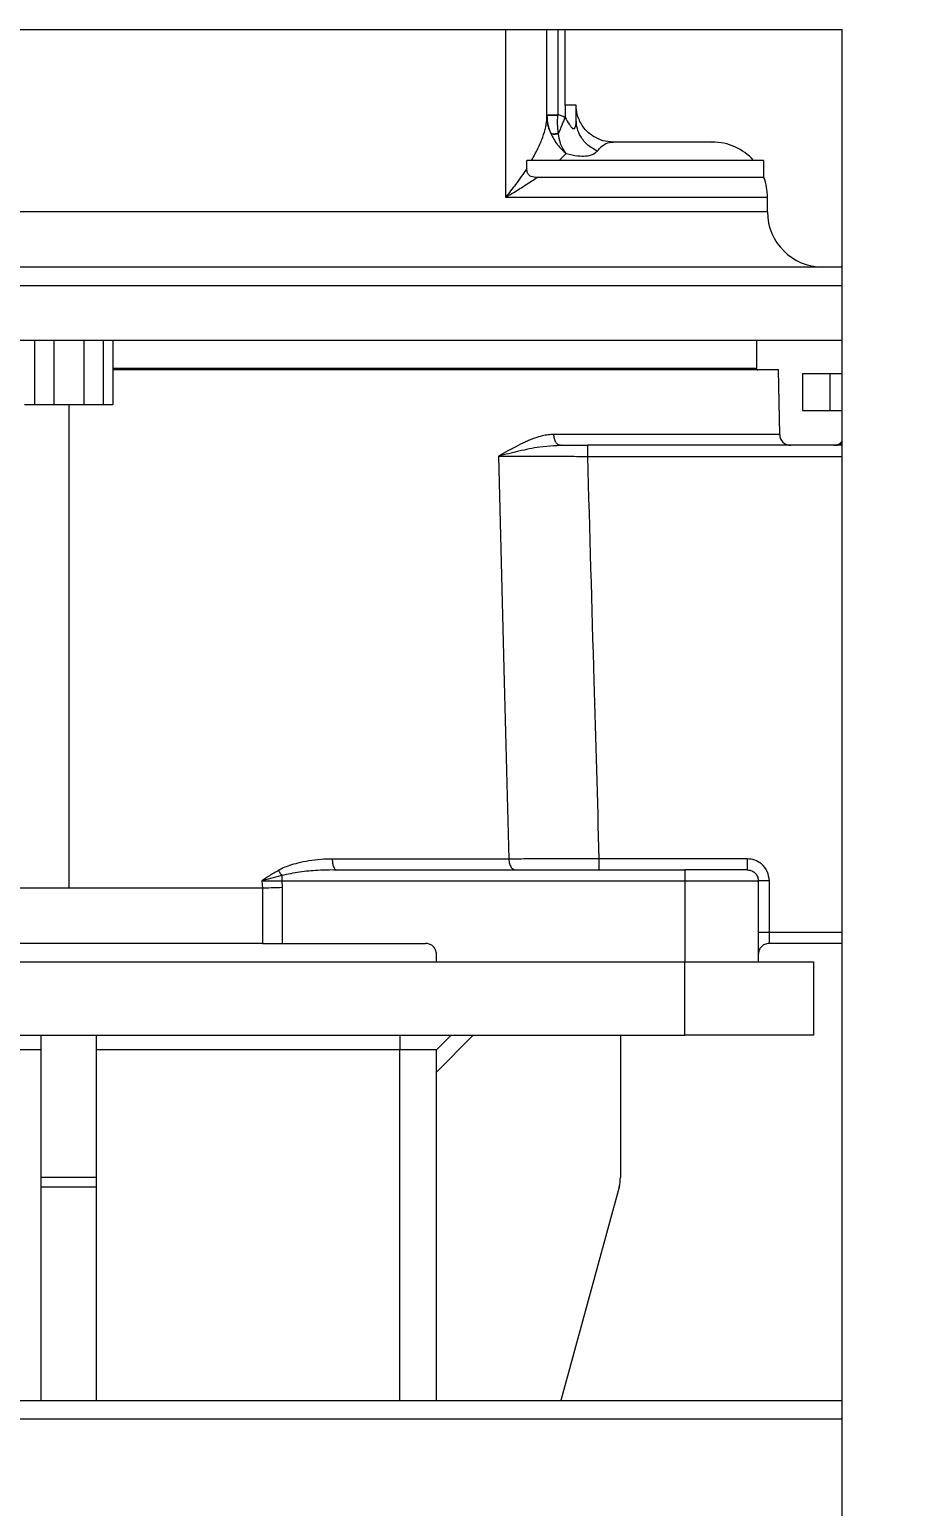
# Model space of a CAD drawing. Header units: millimetres. Extents: x 169 to 14583, y -399 to 10804.
# Drawn here: x 9240.3 to 9481.5, y 1478 to 1879.8 of the extents above; entities that cross this region are included whole.
import ezdxf

# ---------------------------------------------------------------- set-up
doc = ezdxf.new("R2010")
doc.units = ezdxf.units.MM
doc.header["$LTSCALE"] = 35
doc.layers.add('1', color=70, linetype='Continuous')
doc.styles.add('SLDTEXTSTYLE2', font='TXT', dxfattribs={"width": 0.7})
doc.dimstyles.new('SLDDIMSTYLE5', dxfattribs={"dimtxt": 105.988363, "dimasz": 26.25, "dimexe": 0, "dimexo": 0.0625, "dimgap": 26.497091, "dimtad": 1, "dimdec": 0, "dimrnd": 1e-09, "dimzin": 12, "dimdsep": 46, "dimtxsty": 'SLDTEXTSTYLE2', "dimsah": 1, "dimcen": 0.09, "dimadec": 0, "dimazin": 3, "dimtfac": 1, "dimtdec": 3, "dimtofl": 0, "dimtmove": 0, "dimatfit": 3, "dimfxl": 0, "dimfrac": 2, "dimtolj": 1, "dimtzin": 12, "dimarcsym": 0})

# ---------------------------------------------------------------- blocks, each defined once
blk = doc.blocks.new('_D_16')
at = {"layer": '1'}
for p, q in [((9496.28, 1879.78), (10602.88, 1879.78)), ((10567.88, 1076.16), (10567.88, 1879.78)), ((10336.28, 1076.16), (10602.88, 1076.16))]:
    blk.add_line(p, q, dxfattribs=at)
for points in [[(10567.88, 1879.78), (10562.63, 1853.53), (10573.13, 1853.53)], [(10567.88, 1076.16), (10573.13, 1102.41), (10562.63, 1102.41)]]:
    blk.add_solid(points, dxfattribs=at)
at = {"layer": '1', "insert": (10448.51, 1371.73), "char_height": 92.604, "attachment_point": 1, "rotation": 90, "style": 'SLDTEXTSTYLE2'}
blk.add_mtext('804', dxfattribs=at)

msp = doc.modelspace()

# ---------------------------------------------------------------- linework, layer by layer
at = {"color": 7, "linetype": 'Continuous', "lineweight": 18}
for p, q in [((8641.279, 1879.779), (9461.279, 1879.779)), ((9369.717, 1879.779), (9369.717, 1834.159)), ((9380.967, 1855.742), (9380.967, 1879.779)), ((9383.967, 1879.779), (9383.967, 1856.618)), ((9385.967, 1859.159), (9385.967, 1879.779)), ((9461.279, 1076.159), (9461.279, 1879.779)), ((9385.967, 1859.159), (9385.967, 1855.857)), ((9388.967, 1855.096), (9388.967, 1859.159)), ((9384.293, 1844.159), (9386.26, 1846.036)), ((9375.492, 1842.018), (9375.492, 1844.159)), ((9439.967, 1839.516), (9439.967, 1844.159)), ((9440.967, 1830.159), (9440.967, 1834.159)), ((9241.641, 1795.159), (9241.641, 1777.659)), ((9246.873, 1795.159), (9246.873, 1777.659)), ((9255.061, 1795.159), (9255.061, 1777.659)), ((9260.293, 1795.159), (9260.293, 1777.659)), ((9262.967, 1795.159), (9262.967, 1777.659)), ((9437.967, 1795.159), (9437.967, 1787.559)), ((9444.274, 1769.607), (9443.967, 1787.159)), ((9450.467, 1786.159), (9450.467, 1776.159)), ((9457.967, 1776.159), (9457.967, 1786.159)), ((9457.967, 1786.159), (9461.279, 1786.159)), ((9246.873, 1777.659), (9241.641, 1777.659)), ((9250.967, 1777.659), (9250.967, 1646.159)), ((9260.293, 1777.659), (9255.061, 1777.659)), ((9457.967, 1776.159), (9461.279, 1776.159)), ((9384.811, 1766.659), (9382.758, 1766.479)), ((9382.762, 1766.479), (9384.811, 1766.659)), ((9384.462, 1766.76), (9384.811, 1766.659)), ((9461.279, 1766.659), (9391.989, 1766.659)), ((9391.989, 1763.659), (9461.279, 1763.659)), ((9435.467, 1654.159), (9395.131, 1654.159)), ((9308.877, 1649.625), (9303.478, 1648.211)), ((9308.877, 1648.159), (9308.995, 1646.333)), ((9308.877, 1648.159), (9418.467, 1648.159)), ((9323.709, 1651.159), (9321.893, 1651.103)), ((9323.028, 1651.151), (9323.703, 1651.159)), ((9323.522, 1651.259), (9323.709, 1651.159)), ((9323.709, 1651.159), (9418.467, 1651.159)), ((9418.467, 1648.159), (9418.467, 1626.159)), ((9438.467, 1648.159), (9438.467, 1626.159)), ((9441.467, 1634.159), (9441.467, 1648.159)), ((9308.995, 1646.333), (9308.995, 1631.159)), ((9461.279, 1634.159), (9441.467, 1634.159)), ((9308.995, 1631.159), (9347.967, 1631.159)), ((9350.967, 1626.159), (9350.967, 1628.159)), ((9461.279, 1631.159), (9441.467, 1631.159)), ((9083.467, 1626.159), (9418.467, 1626.159)), ((9418.467, 1606.159), (9418.467, 1626.159)), ((9418.467, 1626.159), (9453.467, 1626.159)), ((9453.467, 1626.159), (9453.467, 1606.159)), ((9083.467, 1606.159), (9418.467, 1606.159)), ((9243.467, 1567.498), (9243.467, 1606.159)), ((9258.467, 1567.498), (9258.467, 1606.159)), ((9340.967, 1606.159), (9340.967, 1602.159)), ((9354.967, 1606.159), (9350.967, 1602.159)), ((9350.967, 1596.159), (9360.967, 1606.159)), ((9400.967, 1606.159), (9400.967, 1567.498)), ((9453.467, 1606.159), (9418.467, 1606.159)), ((9243.467, 1602.159), (9160.967, 1602.159)), ((9340.967, 1602.159), (9258.467, 1602.159)), ((9350.967, 1602.159), (9340.967, 1602.159)), ((9340.967, 1506.779), (9340.967, 1602.159)), ((9350.967, 1506.779), (9350.967, 1602.159)), ((9258.467, 1567.498), (9243.467, 1567.498)), ((9243.467, 1564.867), (9243.467, 1567.498)), ((9258.467, 1564.867), (9258.467, 1567.498)), ((9258.467, 1564.867), (9243.467, 1564.867)), ((9243.467, 1506.779), (9243.467, 1564.867)), ((9258.467, 1506.779), (9258.467, 1564.867)), ((9400.615, 1564.867), (9384.773, 1506.779)), ((8641.279, 1506.779), (9461.279, 1506.779)), ((8641.279, 1501.779), (9461.279, 1501.779))]:
    msp.add_line(p, q, dxfattribs=at)
at = {"color": 7, "linetype": 'Continuous', "lineweight": 18, "flags": 128}
for points in [[(9367.807, 1763.711), (9369.382, 1702.333), (9370.614, 1654.107)], [(9303.478, 1648.211), (9303.548, 1647.065), (9303.604, 1646.159)], [(9303.604, 1646.159), (9303.607, 1637.759), (9303.609, 1631.159)]]:
    msp.add_lwpolyline(points, dxfattribs=at)
at = {"color": 7, "linetype": 'Continuous', "lineweight": 18}
for centre, radius, start, end in [((9425.967, 1834.159), 15, 41.81031, 90), ((9425.967, 1834.159), 15, 0, 21.03947), ((9455.967, 1830.159), 15, 180, 270), ((9447.273, 1769.659), 3, 181, 270), ((9390.967, 1567.498), 10, 344.74488, 0)]:
    msp.add_arc(centre, radius, start, end, dxfattribs=at)
for points, knots in [([(9380.967, 1855.742), (9380.967, 1856.04), (9380.967, 1856.695), (9380.967, 1857.512), (9380.967, 1858.383), (9380.967, 1859.033), (9380.967, 1859.118), (9380.967, 1859.159)], [0, 0, 0, 0, 0.12643198, 0.27748193, 0.44572732, 0.73310233, 1, 1, 1, 1]), ([(9380.967, 1856.618), (9381.024, 1856.618), (9381.137, 1856.618), (9381.94, 1856.618), (9382.929, 1856.618), (9383.621, 1856.618), (9383.967, 1856.618)], [0, 0, 0, 0, 0.27961896, 0.55923791, 0.77961896, 1, 1, 1, 1]), ([(9380.967, 1856.43), (9381.031, 1855.504), (9381.145, 1853.859), (9381.719, 1852.339), (9381.97, 1851.674)], [0, 0, 0, 0, 0.5623087, 1, 1, 1, 1]), ([(9383.942, 1856.358), (9383.519, 1856.359), (9382.64, 1856.362), (9381.644, 1856.381), (9381.064, 1856.405), (9380.999, 1856.422), (9380.967, 1856.43)], [0, 0, 0, 0, 0.2703681, 0.5624018, 0.7896297, 1, 1, 1, 1]), ([(9383.967, 1856.618), (9383.962, 1856.57), (9383.954, 1856.483), (9383.946, 1856.396), (9383.942, 1856.358)], [0, 0, 0, 0, 0.5596315, 1, 1, 1, 1]), ([(9385.967, 1855.857), (9385.601, 1856.005), (9384.939, 1856.272), (9384.267, 1856.511), (9383.967, 1856.618)], [0, 0, 0, 0, 0.5537933, 1, 1, 1, 1]), ([(9388.967, 1859.159), (9388.911, 1859.159), (9388.797, 1859.159), (9387.994, 1859.159), (9387.005, 1859.159), (9386.313, 1859.159), (9385.967, 1859.159)], [0, 0, 0, 0, 0.279619, 0.5592379, 0.779619, 1, 1, 1, 1]), ([(9393.671, 1850.709), (9393.325, 1850.931), (9392.454, 1851.49), (9391.325, 1852.637), (9390.306, 1854.039), (9389.595, 1855.492), (9389.173, 1856.851), (9388.993, 1857.927), (9388.96, 1858.547), (9388.967, 1858.676), (9388.967, 1858.676)], [0, 0, 0, 0, 0.0908855, 0.2287424, 0.3762242, 0.5296528, 0.6860758, 0.8433594, 0.9999467, 1, 1, 1, 1]), ([(9376.799, 1844.159), (9377.402, 1845.247), (9378.605, 1847.416), (9379.894, 1850.477), (9380.786, 1853.341), (9380.907, 1854.944), (9380.967, 1855.742)], [0, 0, 0, 0, 0.25233644, 0.50336329, 0.75269893, 1, 1, 1, 1]), ([(9381.047, 1854.57), (9381.024, 1854.588), (9380.994, 1854.611), (9380.956, 1854.603), (9380.947, 1854.601)], [0, 0, 0, 0, 0.7695542, 1, 1, 1, 1]), ([(9380.967, 1855.742), (9381.022, 1854.952), (9381.119, 1853.542), (9381.71, 1852.244), (9381.97, 1851.674)], [0, 0, 0, 0, 0.5605278, 1, 1, 1, 1]), ([(9384.144, 1851.612), (9384.025, 1852.429), (9383.804, 1853.952), (9383.898, 1855.595), (9383.942, 1856.358)], [0, 0, 0, 0, 0.5361125, 1, 1, 1, 1]), ([(9384.166, 1851.487), (9384.487, 1852.268), (9385.063, 1853.663), (9385.69, 1855.186), (9385.967, 1855.857)], [0, 0, 0, 0, 0.55939568, 1, 1, 1, 1]), ([(9385.967, 1855.857), (9386.332, 1855.193), (9386.844, 1854.261), (9387.502, 1853.313), (9387.846, 1852.971), (9388.077, 1852.826), (9388.294, 1852.797), (9388.481, 1852.891), (9388.633, 1853.088), (9388.918, 1853.752), (9388.945, 1854.484), (9388.967, 1855.096)], [0, 0, 0, 0, 0.30849177, 0.43306175, 0.48443407, 0.52919564, 0.57046714, 0.61306858, 0.66112134, 0.71650176, 1, 1, 1, 1]), ([(9394.68, 1846.721), (9393.785, 1847.211), (9391.958, 1848.209), (9390.169, 1850.455), (9389.14, 1852.819), (9389.024, 1854.347), (9388.967, 1855.096)], [0, 0, 0, 0, 0.2750405, 0.5612142, 0.7849593, 1, 1, 1, 1]), ([(9381.97, 1851.674), (9381.98, 1851.651), (9381.997, 1851.61), (9382.015, 1851.568), (9382.023, 1851.55)], [0, 0, 0, 0, 0.5600776, 1, 1, 1, 1]), ([(9381.97, 1851.674), (9382.071, 1851.609), (9382.282, 1851.473), (9382.984, 1851.392), (9383.701, 1851.528), (9384.144, 1851.612)], [0, 0, 0, 0, 0.2629926, 0.5460759, 1, 1, 1, 1]), ([(9382.023, 1851.55), (9382.577, 1850.462), (9383.659, 1848.336), (9385.407, 1846.791), (9386.26, 1846.036)], [0, 0, 0, 0, 0.5115883, 1, 1, 1, 1]), ([(9382.023, 1851.55), (9382.131, 1851.483), (9382.352, 1851.346), (9383.056, 1851.274), (9383.748, 1851.407), (9384.166, 1851.487)], [0, 0, 0, 0, 0.2759418, 0.5621331, 1, 1, 1, 1]), ([(9384.166, 1851.487), (9384.162, 1851.51), (9384.154, 1851.552), (9384.147, 1851.594), (9384.144, 1851.612)], [0, 0, 0, 0, 0.5599381, 1, 1, 1, 1]), ([(9386.26, 1846.036), (9385.624, 1846.928), (9384.497, 1848.509), (9384.266, 1850.583), (9384.166, 1851.487)], [0, 0, 0, 0, 0.5640564, 1, 1, 1, 1]), ([(9398.967, 1849.159), (9398.036, 1849.223), (9396.158, 1849.353), (9394.503, 1850.252), (9393.669, 1850.705)], [0, 0, 0, 0, 0.49596, 1, 1, 1, 1]), ([(9394.68, 1846.721), (9395.071, 1847.177), (9395.862, 1848.101), (9397.312, 1848.97), (9398.336, 1849.087), (9398.967, 1849.159)], [0, 0, 0, 0, 0.2722965, 0.5513564, 1, 1, 1, 1]), ([(9425.847, 1849.159), (9425.874, 1849.159), (9425.974, 1849.159), (9424.875, 1849.159), (9422.392, 1849.159), (9418.5, 1849.159), (9413.288, 1849.159), (9406.892, 1849.159), (9401.609, 1849.159), (9398.967, 1849.159)], [0, 0, 0, 0, 0.05699359, 0.21416203, 0.37132991, 0.52849688, 0.6856643, 0.84283304, 1, 1, 1, 1]), ([(9386.26, 1846.036), (9387.317, 1845.796), (9389.236, 1845.361), (9391.631, 1845.309), (9393.603, 1845.729), (9394.313, 1846.383), (9394.68, 1846.721)], [0, 0, 0, 0, 0.2649327, 0.4812204, 0.7318677, 1, 1, 1, 1]), ([(9375.492, 1842.018), (9374.523, 1840.564), (9372.791, 1837.965), (9370.657, 1835.323), (9369.717, 1834.159)], [0, 0, 0, 0, 0.5595668, 1, 1, 1, 1]), ([(9439.81, 1844.159), (9439.84, 1844.159), (9439.928, 1844.159), (9438.71, 1844.159), (9436.246, 1844.159), (9432.484, 1844.159), (9427.531, 1844.159), (9421.399, 1844.159), (9414.175, 1844.159), (9405.936, 1844.159), (9396.735, 1844.159), (9386.656, 1844.159), (9379.214, 1844.159), (9375.492, 1844.159)], [0, 0, 0, 0, 0.0484962, 0.1443307, 0.2401653, 0.3359998, 0.4318344, 0.5276689, 0.6235034, 0.7176276, 0.8117517, 0.9058759, 1, 1, 1, 1]), ([(9378.308, 1839.544), (9377.748, 1839.568), (9377.049, 1839.597), (9376.288, 1840.025), (9375.983, 1840.31), (9375.76, 1840.639), (9375.54, 1841.191), (9375.512, 1841.672), (9375.492, 1842.018)], [0, 0, 0, 0, 0.4346496, 0.5431425, 0.6400025, 0.722753, 0.800256, 1, 1, 1, 1]), ([(9369.717, 1834.159), (9370.478, 1834.6), (9371.831, 1835.384), (9373.653, 1836.495), (9375.292, 1837.527), (9376.847, 1838.543), (9377.837, 1839.222), (9378.308, 1839.544)], [0, 0, 0, 0, 0.2428282, 0.4316156, 0.6142398, 0.8167594, 1, 1, 1, 1]), ([(9439.826, 1839.544), (9439.842, 1839.544), (9439.886, 1839.544), (9438.658, 1839.544), (9436.274, 1839.544), (9432.695, 1839.544), (9428.011, 1839.544), (9422.231, 1839.544), (9415.396, 1839.544), (9407.552, 1839.544), (9398.727, 1839.544), (9389.048, 1839.544), (9381.888, 1839.544), (9378.308, 1839.544)], [0, 0, 0, 0, 0.0556201, 0.15005809, 0.24449608, 0.33893407, 0.43337206, 0.52781005, 0.62224804, 0.71668603, 0.81112402, 0.90556201, 1, 1, 1, 1]), ([(9369.717, 1834.159), (9373.032, 1834.159), (9379.66, 1834.159), (9388.859, 1834.159), (9397.458, 1834.159), (9405.367, 1834.159), (9412.563, 1834.159), (9419.008, 1834.159), (9424.675, 1834.159), (9429.535, 1834.159), (9433.57, 1834.159), (9436.751, 1834.159), (9439.093, 1834.159), (9440.479, 1834.159), (9441.067, 1834.159), (9440.929, 1834.159), (9440.911, 1834.159)], [0, 0, 0, 0, 0.076054, 0.1521081, 0.2281621, 0.3042162, 0.3802702, 0.4563243, 0.5323783, 0.6084324, 0.6844864, 0.7605405, 0.8365945, 0.9126485, 0.9887026, 1, 1, 1, 1]), ([(9440.863, 1830.159), (9440.894, 1830.159), (9441.047, 1830.159), (9440.234, 1830.159), (9438.389, 1830.159), (9435.379, 1830.159), (9431.333, 1830.159), (9426.244, 1830.159), (9420.148, 1830.159), (9413.08, 1830.159), (9405.08, 1830.159), (9396.194, 1830.159), (9386.473, 1830.159), (9375.973, 1830.159), (9364.754, 1830.159), (9352.882, 1830.159), (9340.423, 1830.159), (9327.451, 1830.159), (9314.038, 1830.159), (9300.263, 1830.159), (9286.205, 1830.159), (9271.944, 1830.159), (9257.562, 1830.159), (9243.143, 1830.159), (9228.768, 1830.159), (9214.522, 1830.159), (9200.484, 1830.159), (9186.737, 1830.159), (9173.359, 1830.159), (9160.427, 1830.159), (9148.016, 1830.159), (9136.197, 1830.159), (9125.037, 1830.159), (9114.601, 1830.159), (9104.949, 1830.159), (9096.137, 1830.159), (9088.215, 1830.159), (9081.224, 1830.159), (9075.229, 1830.159), (9070.168, 1830.159), (9067.677, 1830.159), (9066.431, 1830.159)], [0, 0, 0, 0, 0.0066714, 0.0328117, 0.0589519, 0.0850921, 0.1112323, 0.1373726, 0.1635128, 0.189653, 0.2157932, 0.2419335, 0.2680737, 0.2942139, 0.3203541, 0.3464944, 0.3726346, 0.3987748, 0.424915, 0.4510553, 0.4771955, 0.5033357, 0.5294759, 0.5556162, 0.5817564, 0.6078966, 0.6340368, 0.6601771, 0.6863173, 0.7124575, 0.7385977, 0.764738, 0.7908782, 0.8170184, 0.8431586, 0.8692989, 0.8954391, 0.9215793, 0.9477195, 0.9738598, 1, 1, 1, 1]), ([(9461.279, 1815.159), (9460.252, 1815.159), (9457.322, 1815.159), (9451.161, 1815.159), (9442.949, 1815.159), (9433.819, 1815.159), (9424.007, 1815.159), (9413.638, 1815.159), (9402.475, 1815.159), (9390.572, 1815.159), (9377.989, 1815.159), (9364.389, 1815.159), (9349.769, 1815.159), (9334.16, 1815.159), (9318.069, 1815.159), (9301.587, 1815.159), (9284.811, 1815.159), (9267.84, 1815.159), (9251.244, 1815.159), (9235.124, 1815.159), (9219.555, 1815.159), (9204.139, 1815.159), (9188.953, 1815.159), (9174.068, 1815.159), (9159.118, 1815.159), (9144.224, 1815.159), (9129.523, 1815.159), (9115.526, 1815.159), (9102.317, 1815.159), (9089.971, 1815.159), (9078.556, 1815.159), (9068.434, 1815.159), (9059.562, 1815.159), (9051.882, 1815.159), (9045.17, 1815.159), (9039.484, 1815.159), (9034.75, 1815.159), (9032.488, 1815.159), (9031.357, 1815.159)], [0, 0, 0, 0, 0.0158565, 0.0452334, 0.0746102, 0.103987, 0.1309169, 0.1578468, 0.1847765, 0.2117064, 0.2386363, 0.265566, 0.2949429, 0.3243198, 0.3536966, 0.3830734, 0.4124504, 0.4418272, 0.471204, 0.4981339, 0.5250637, 0.5519935, 0.5789233, 0.6058532, 0.632783, 0.6621598, 0.6915368, 0.7209136, 0.7502904, 0.7796674, 0.8090442, 0.838421, 0.8653509, 0.8922807, 0.9192105, 0.9461403, 0.9730702, 1, 1, 1, 1]), ([(9026.455, 1810.159), (9027.426, 1810.159), (9029.37, 1810.159), (9033.284, 1810.159), (9037.912, 1810.159), (9043.31, 1810.159), (9049.439, 1810.159), (9056.284, 1810.159), (9063.818, 1810.159), (9072.016, 1810.159), (9080.847, 1810.159), (9090.281, 1810.159), (9100.285, 1810.159), (9110.822, 1810.159), (9121.856, 1810.159), (9133.347, 1810.159), (9145.255, 1810.159), (9157.538, 1810.159), (9170.152, 1810.159), (9183.051, 1810.159), (9196.192, 1810.159), (9209.527, 1810.159), (9223.008, 1810.159), (9236.589, 1810.159), (9250.22, 1810.159), (9263.854, 1810.159), (9277.443, 1810.159), (9290.938, 1810.159), (9304.291, 1810.159), (9317.455, 1810.159), (9330.383, 1810.159), (9343.03, 1810.159), (9355.351, 1810.159), (9367.303, 1810.159), (9378.842, 1810.159), (9389.928, 1810.159), (9400.521, 1810.159), (9410.585, 1810.159), (9420.083, 1810.159), (9428.982, 1810.159), (9437.249, 1810.159), (9444.864, 1810.159), (9451.76, 1810.159), (9457.271, 1810.159), (9460.167, 1810.159), (9461.279, 1810.159)], [0, 0, 0, 0, 0.0234614, 0.0469227, 0.0703841, 0.0938454, 0.1173068, 0.1407681, 0.1642295, 0.1876908, 0.2111522, 0.2346135, 0.2580749, 0.2815362, 0.3049976, 0.3284589, 0.3519203, 0.3753816, 0.398843, 0.4223043, 0.4457657, 0.469227, 0.4926884, 0.5161497, 0.5396111, 0.5630725, 0.5865338, 0.6099952, 0.6334565, 0.6569179, 0.6803792, 0.7038406, 0.7273019, 0.7507633, 0.7742246, 0.797686, 0.8211473, 0.8446087, 0.86807, 0.8915314, 0.9149927, 0.9384541, 0.9619154, 0.9853768, 1, 1, 1, 1]), ([(9461.279, 1795.159), (9460.244, 1795.159), (9457.318, 1795.159), (9451.559, 1795.159), (9444.119, 1795.159), (9435.855, 1795.159), (9426.855, 1795.159), (9417.138, 1795.159), (9406.732, 1795.159), (9395.693, 1795.159), (9384.068, 1795.159), (9371.911, 1795.159), (9359.263, 1795.159), (9346.159, 1795.159), (9332.668, 1795.159), (9318.847, 1795.159), (9304.763, 1795.159), (9290.46, 1795.159), (9275.981, 1795.159), (9261.399, 1795.159), (9246.776, 1795.159), (9232.186, 1795.159), (9217.671, 1795.159), (9203.278, 1795.159), (9189.077, 1795.159), (9175.128, 1795.159), (9161.504, 1795.159), (9148.242, 1795.159), (9135.388, 1795.159), (9123.001, 1795.159), (9111.133, 1795.159), (9099.85, 1795.159), (9089.18, 1795.159), (9079.161, 1795.159), (9069.838, 1795.159), (9061.25, 1795.159), (9053.446, 1795.159), (9046.444, 1795.159), (9040.272, 1795.159), (9034.954, 1795.159), (9030.51, 1795.159), (9026.977, 1795.159), (9024.336, 1795.159), (9022.686, 1795.159), (9021.932, 1795.159), (9022.045, 1795.159), (9022.073, 1795.159)], [0, 0, 0, 0, 0.0127552, 0.036068, 0.0594455, 0.0827579, 0.1060637, 0.1293683, 0.1526811, 0.1760587, 0.1993711, 0.2226769, 0.2459815, 0.2692943, 0.2926719, 0.3159843, 0.3392901, 0.3625947, 0.3859075, 0.4092851, 0.4325975, 0.4559033, 0.4792079, 0.5025207, 0.5258983, 0.5492107, 0.5725165, 0.5958211, 0.6191339, 0.6425115, 0.6658239, 0.6891297, 0.7124343, 0.7357471, 0.7591247, 0.7824371, 0.8057429, 0.8290475, 0.8523603, 0.8757379, 0.8990503, 0.9223561, 0.9456607, 0.9689735, 0.9923511, 1, 1, 1, 1]), ([(9437.967, 1787.559), (9437.856, 1787.559), (9437.634, 1787.559), (9435.841, 1787.559), (9432.991, 1787.559), (9428.997, 1787.559), (9423.911, 1787.559), (9417.757, 1787.559), (9410.575, 1787.559), (9402.409, 1787.559), (9393.309, 1787.559), (9383.332, 1787.559), (9372.539, 1787.559), (9360.996, 1787.559), (9348.775, 1787.559), (9335.951, 1787.559), (9322.603, 1787.559), (9308.813, 1787.559), (9294.667, 1787.559), (9280.247, 1787.559), (9269.641, 1787.559), (9263.858, 1787.559), (9262.967, 1787.559)], [0, 0, 0, 0, 0.0521302, 0.1042623, 0.1563944, 0.2085265, 0.2606586, 0.3127907, 0.3649228, 0.4170549, 0.469187, 0.5213192, 0.5734511, 0.625583, 0.6777149, 0.7298468, 0.7819787, 0.8341107, 0.8862426, 0.9383745, 0.9905064, 1, 1, 1, 1]), ([(9443.967, 1787.159), (9443.867, 1787.159), (9443.668, 1787.159), (9442.055, 1787.159), (9439.491, 1787.159), (9435.894, 1787.159), (9431.31, 1787.159), (9425.861, 1787.159), (9419.641, 1787.159), (9412.739, 1787.159), (9405.064, 1787.159), (9396.654, 1787.159), (9387.364, 1787.159), (9377.19, 1787.159), (9366.142, 1787.159), (9354.474, 1787.159), (9342.251, 1787.159), (9329.538, 1787.159), (9316.652, 1787.159), (9303.689, 1787.159), (9290.731, 1787.159), (9277.579, 1787.159), (9268.297, 1787.159), (9263.41, 1787.159), (9262.967, 1787.159)], [0, 0, 0, 0, 0.0485911, 0.0971822, 0.1457732, 0.1943643, 0.2429554, 0.2915465, 0.337362, 0.3831776, 0.4289932, 0.4748088, 0.5206244, 0.5692154, 0.6178065, 0.6663976, 0.7149887, 0.7635797, 0.8121708, 0.8579864, 0.903802, 0.9496176, 0.9954331, 1, 1, 1, 1]), ([(9450.467, 1786.159), (9450.583, 1786.159), (9450.814, 1786.159), (9452.536, 1786.159), (9455.022, 1786.159), (9456.985, 1786.159), (9457.967, 1786.159)], [0, 0, 0, 0, 0.2499934, 0.4999929, 0.7499174, 1, 1, 1, 1]), ([(9241.641, 1777.659), (9240.874, 1777.659), (9239.338, 1777.659), (9239.091, 1777.659), (9238.967, 1777.659)], [0, 0, 0, 0, 0.49988, 1, 1, 1, 1]), ([(9255.061, 1777.659), (9253.533, 1777.659), (9250.803, 1777.659), (9248.074, 1777.659), (9246.873, 1777.659)], [0, 0, 0, 0, 0.5599952, 1, 1, 1, 1]), ([(9262.967, 1777.659), (9262.844, 1777.659), (9262.596, 1777.659), (9261.061, 1777.659), (9260.293, 1777.659)], [0, 0, 0, 0, 0.49988, 1, 1, 1, 1]), ([(9450.467, 1776.159), (9450.58, 1776.159), (9450.805, 1776.159), (9452.54, 1776.159), (9455.019, 1776.159), (9456.984, 1776.159), (9457.967, 1776.159)], [0, 0, 0, 0, 0.25, 0.5, 0.75, 1, 1, 1, 1]), ([(9382.766, 1769.607), (9382.286, 1769.587), (9381.263, 1769.546), (9379.569, 1769.211), (9377.889, 1768.71), (9376.338, 1768.115), (9374.601, 1767.36), (9372.613, 1766.37), (9370.211, 1765.067), (9368.645, 1764.184), (9367.807, 1763.711)], [0, 0, 0, 0, 0.09508413, 0.20255851, 0.33507675, 0.42908089, 0.51296897, 0.68456255, 0.83114161, 1, 1, 1, 1]), ([(9382.766, 1769.607), (9382.801, 1769.218), (9382.87, 1768.441), (9383.347, 1767.478), (9383.91, 1766.87), (9384.317, 1766.789), (9384.462, 1766.76)], [0, 0, 0, 0, 0.2817815, 0.563563, 0.8453446, 1, 1, 1, 1]), ([(9382.758, 1766.479), (9381.531, 1766.394), (9378.309, 1766.171), (9373.268, 1765.056), (9369.638, 1764.162), (9367.807, 1763.711)], [0, 0, 0, 0, 0.233444, 0.6132532, 1, 1, 1, 1]), ([(9384.811, 1766.659), (9386.144, 1766.659), (9388.526, 1766.659), (9390.931, 1766.659), (9391.989, 1766.659)], [0, 0, 0, 0, 0.5598842, 1, 1, 1, 1]), ([(9391.989, 1766.659), (9391.989, 1766.602), (9391.989, 1766.489), (9391.989, 1765.686), (9391.989, 1764.697), (9391.989, 1764.005), (9391.989, 1763.659)], [0, 0, 0, 0, 0.279619, 0.5592379, 0.779619, 1, 1, 1, 1]), ([(9458.967, 1766.659), (9459.413, 1766.711), (9460.305, 1766.815), (9460.954, 1767.436), (9461.279, 1767.747)], [0, 0, 0, 0, 0.5000075, 1, 1, 1, 1]), ([(9459.456, 1766.659), (9459.822, 1766.697), (9460.502, 1766.768), (9461.033, 1767.232), (9461.279, 1767.446)], [0, 0, 0, 0, 0.5379425, 1, 1, 1, 1]), ([(9367.807, 1763.711), (9369.815, 1763.707), (9373.831, 1763.698), (9380.181, 1763.685), (9386.275, 1763.671), (9390.084, 1763.663), (9391.989, 1763.659)], [0, 0, 0, 0, 0.2799358, 0.5598693, 0.7799335, 1, 1, 1, 1]), ([(9391.989, 1763.659), (9392.576, 1743.299), (9393.628, 1706.799), (9394.67, 1670.299), (9395.131, 1654.159)], [0, 0, 0, 0, 0.5578216, 1, 1, 1, 1]), ([(9322.609, 1654.107), (9321.597, 1654.083), (9319.468, 1654.033), (9316.348, 1653.649), (9313.47, 1653.081), (9311.159, 1652.416), (9309.388, 1651.763), (9308.427, 1651.261), (9308.001, 1651.039)], [0, 0, 0, 0, 0.2044345, 0.4302946, 0.6291173, 0.7880537, 0.9059959, 1, 1, 1, 1]), ([(9395.131, 1654.159), (9392.931, 1654.155), (9388.532, 1654.146), (9382.124, 1654.133), (9376.021, 1654.12), (9372.416, 1654.111), (9370.614, 1654.107)], [0, 0, 0, 0, 0.24999901, 0.49999802, 0.74999801, 1, 1, 1, 1]), ([(9370.614, 1654.107), (9370.65, 1653.686), (9370.726, 1652.811), (9371.224, 1651.826), (9371.836, 1651.255), (9372.251, 1651.19), (9372.451, 1651.159)], [0, 0, 0, 0, 0.2712077, 0.5632862, 0.7901228, 1, 1, 1, 1]), ([(9395.131, 1654.159), (9395.131, 1653.719), (9395.131, 1652.838), (9395.131, 1651.852), (9395.131, 1651.264), (9395.131, 1651.194), (9395.131, 1651.159)], [0, 0, 0, 0, 0.2796189, 0.5592379, 0.779619, 1, 1, 1, 1]), ([(9441.467, 1648.159), (9441.351, 1649.038), (9441.119, 1650.796), (9439.522, 1652.775), (9437.54, 1653.941), (9436.158, 1654.086), (9435.467, 1654.159)], [0, 0, 0, 0, 0.2796532, 0.5592116, 0.779632, 1, 1, 1, 1]), ([(9308.001, 1651.039), (9307.146, 1650.528), (9305.623, 1649.618), (9304.132, 1648.64), (9303.478, 1648.211)], [0, 0, 0, 0, 0.5612665, 1, 1, 1, 1]), ([(9303.478, 1648.211), (9304.473, 1648.202), (9306.25, 1648.184), (9308.074, 1648.167), (9308.877, 1648.159)], [0, 0, 0, 0, 0.5599041, 1, 1, 1, 1]), ([(9308.001, 1651.039), (9308.161, 1650.748), (9308.436, 1650.244), (9308.746, 1649.809), (9308.877, 1649.625)], [0, 0, 0, 0, 0.57764092, 1, 1, 1, 1]), ([(9321.893, 1651.103), (9320.829, 1651.079), (9318.101, 1651.017), (9313.732, 1650.641), (9310.484, 1649.961), (9308.877, 1649.625)], [0, 0, 0, 0, 0.2439797, 0.6258379, 1, 1, 1, 1]), ([(9308.877, 1649.625), (9308.877, 1649.364), (9308.877, 1648.897), (9308.877, 1648.385), (9308.877, 1648.159)], [0, 0, 0, 0, 0.5596785, 1, 1, 1, 1]), ([(9435.467, 1651.159), (9435.457, 1651.159), (9435.43, 1651.159), (9435.182, 1651.159), (9434.733, 1651.159), (9434.178, 1651.159), (9433.494, 1651.159), (9432.579, 1651.159), (9431.543, 1651.159), (9430.5, 1651.159), (9429.37, 1651.159), (9427.996, 1651.159), (9426.443, 1651.159), (9424.975, 1651.159), (9423.452, 1651.159), (9421.708, 1651.159), (9420.003, 1651.159), (9418.892, 1651.159), (9418.467, 1651.159)], [0, 0, 0, 0, 0.0477646, 0.1249773, 0.1930443, 0.25, 0.3069544, 0.3750227, 0.4522352, 0.5, 0.5477641, 0.6249773, 0.6930443, 0.75, 0.8069544, 0.8750227, 0.9522357, 1, 1, 1, 1]), ([(9435.467, 1651.159), (9435.907, 1651.102), (9436.788, 1650.989), (9437.774, 1650.186), (9438.362, 1649.197), (9438.432, 1648.505), (9438.467, 1648.159)], [0, 0, 0, 0, 0.2796189, 0.5592379, 0.779619, 1, 1, 1, 1]), ([(9441.467, 1648.159), (9441.027, 1648.159), (9440.147, 1648.159), (9439.161, 1648.159), (9438.572, 1648.159), (9438.502, 1648.159), (9438.467, 1648.159)], [0, 0, 0, 0, 0.2796189, 0.5592379, 0.779619, 1, 1, 1, 1]), ([(9250.967, 1646.159), (9245.993, 1646.159), (9236.044, 1646.159), (9222.271, 1646.159), (9209.677, 1646.159), (9202.112, 1646.159), (9198.33, 1646.159)], [0, 0, 0, 0, 0.27998855, 0.5599771, 0.77998855, 1, 1, 1, 1]), ([(9303.604, 1646.159), (9298.784, 1646.159), (9289.144, 1646.159), (9275.433, 1646.159), (9262.693, 1646.159), (9254.876, 1646.159), (9250.967, 1646.159)], [0, 0, 0, 0, 0.2799885, 0.5599771, 0.7799885, 1, 1, 1, 1]), ([(9308.995, 1646.333), (9307.996, 1646.301), (9306.173, 1646.241), (9304.404, 1646.184), (9303.604, 1646.159)], [0, 0, 0, 0, 0.5481725, 1, 1, 1, 1]), ([(9303.609, 1631.159), (9299.305, 1631.159), (9290.703, 1631.159), (9277.552, 1631.159), (9264.295, 1631.159), (9250.967, 1631.159), (9237.639, 1631.159), (9224.382, 1631.159), (9211.231, 1631.159), (9202.629, 1631.159), (9198.325, 1631.159)], [0, 0, 0, 0, 0.125077, 0.2500062, 0.3749324, 0.5000001, 0.62507, 0.7499999, 0.8749298, 1, 1, 1, 1]), ([(9303.609, 1631.159), (9304.601, 1631.159), (9306.374, 1631.159), (9308.194, 1631.159), (9308.995, 1631.159)], [0, 0, 0, 0, 0.5599084, 1, 1, 1, 1]), ([(9350.967, 1628.159), (9350.911, 1628.599), (9350.797, 1629.48), (9349.994, 1630.466), (9349.005, 1631.054), (9348.313, 1631.124), (9347.967, 1631.159)], [0, 0, 0, 0, 0.279619, 0.5592379, 0.779619, 1, 1, 1, 1]), ([(9441.467, 1631.159), (9441.027, 1631.102), (9440.147, 1630.989), (9439.161, 1630.186), (9438.572, 1629.197), (9438.502, 1628.505), (9438.467, 1628.159)], [0, 0, 0, 0, 0.2796189, 0.5592379, 0.779619, 1, 1, 1, 1])]:
    msp.add_open_spline(points, degree=3, knots=knots, dxfattribs=at)
for points in [[(9437.967, 1787.559), (9437.973, 1787.507), (9437.985, 1787.402), (9438.078, 1787.269), (9438.21, 1787.177), (9438.315, 1787.165), (9438.367, 1787.159)], [(9444.274, 1769.607), (9444.187, 1769.607), (9444.012, 1769.607), (9442.607, 1769.607), (9440.371, 1769.607), (9437.232, 1769.607), (9433.227, 1769.607), (9428.369, 1769.607), (9422.682, 1769.607), (9416.192, 1769.607), (9408.933, 1769.607), (9400.924, 1769.607), (9392.258, 1769.607), (9385.93, 1769.607), (9382.766, 1769.607)], [(9370.614, 1654.107), (9366.905, 1654.107), (9359.489, 1654.107), (9347.651, 1654.107), (9335.396, 1654.107), (9326.871, 1654.107), (9322.609, 1654.107)], [(9322.609, 1654.107), (9322.628, 1653.721), (9322.665, 1652.949), (9322.917, 1651.946), (9323.167, 1651.57), (9323.292, 1651.382)], [(9435.467, 1654.159), (9435.467, 1653.766), (9435.467, 1652.98), (9435.467, 1651.988), (9435.467, 1651.294), (9435.467, 1651.204), (9435.467, 1651.159)], [(9418.467, 1651.159), (9418.467, 1651.114), (9418.467, 1651.024), (9418.467, 1650.33), (9418.467, 1649.338), (9418.467, 1648.552), (9418.467, 1648.159)], [(9418.467, 1648.159), (9419.776, 1648.159), (9422.394, 1648.159), (9426.17, 1648.159), (9429.65, 1648.159), (9432.7, 1648.159), (9435.206, 1648.159), (9437.055, 1648.159), (9438.244, 1648.159), (9438.393, 1648.159), (9438.467, 1648.159)], [(9441.467, 1634.159), (9441.074, 1634.159), (9440.288, 1634.159), (9439.296, 1634.159), (9438.602, 1634.159), (9438.512, 1634.159), (9438.467, 1634.159)], [(9441.467, 1631.159), (9441.467, 1631.204), (9441.467, 1631.294), (9441.467, 1631.988), (9441.467, 1632.98), (9441.467, 1633.766), (9441.467, 1634.159)]]:
    msp.add_open_spline(points, degree=3, dxfattribs=at)

# ---------------------------------------------------------------- dimensions: what is measured, and where the dimension line sits
at = {"layer": '1'}
dim = msp.add_linear_dim(base=(10567.878, 1879.779), p1=(10301.279, 1076.159), p2=(9461.279, 1879.779), angle=90, dimstyle='SLDDIMSTYLE5', dxfattribs=at)
dim.commit()
dim.dimension.update_dxf_attribs({"geometry": '_D_16', "text_midpoint": (10567.878, 1477.969), "dimtype": 160})

doc.saveas('drawing.dxf')
